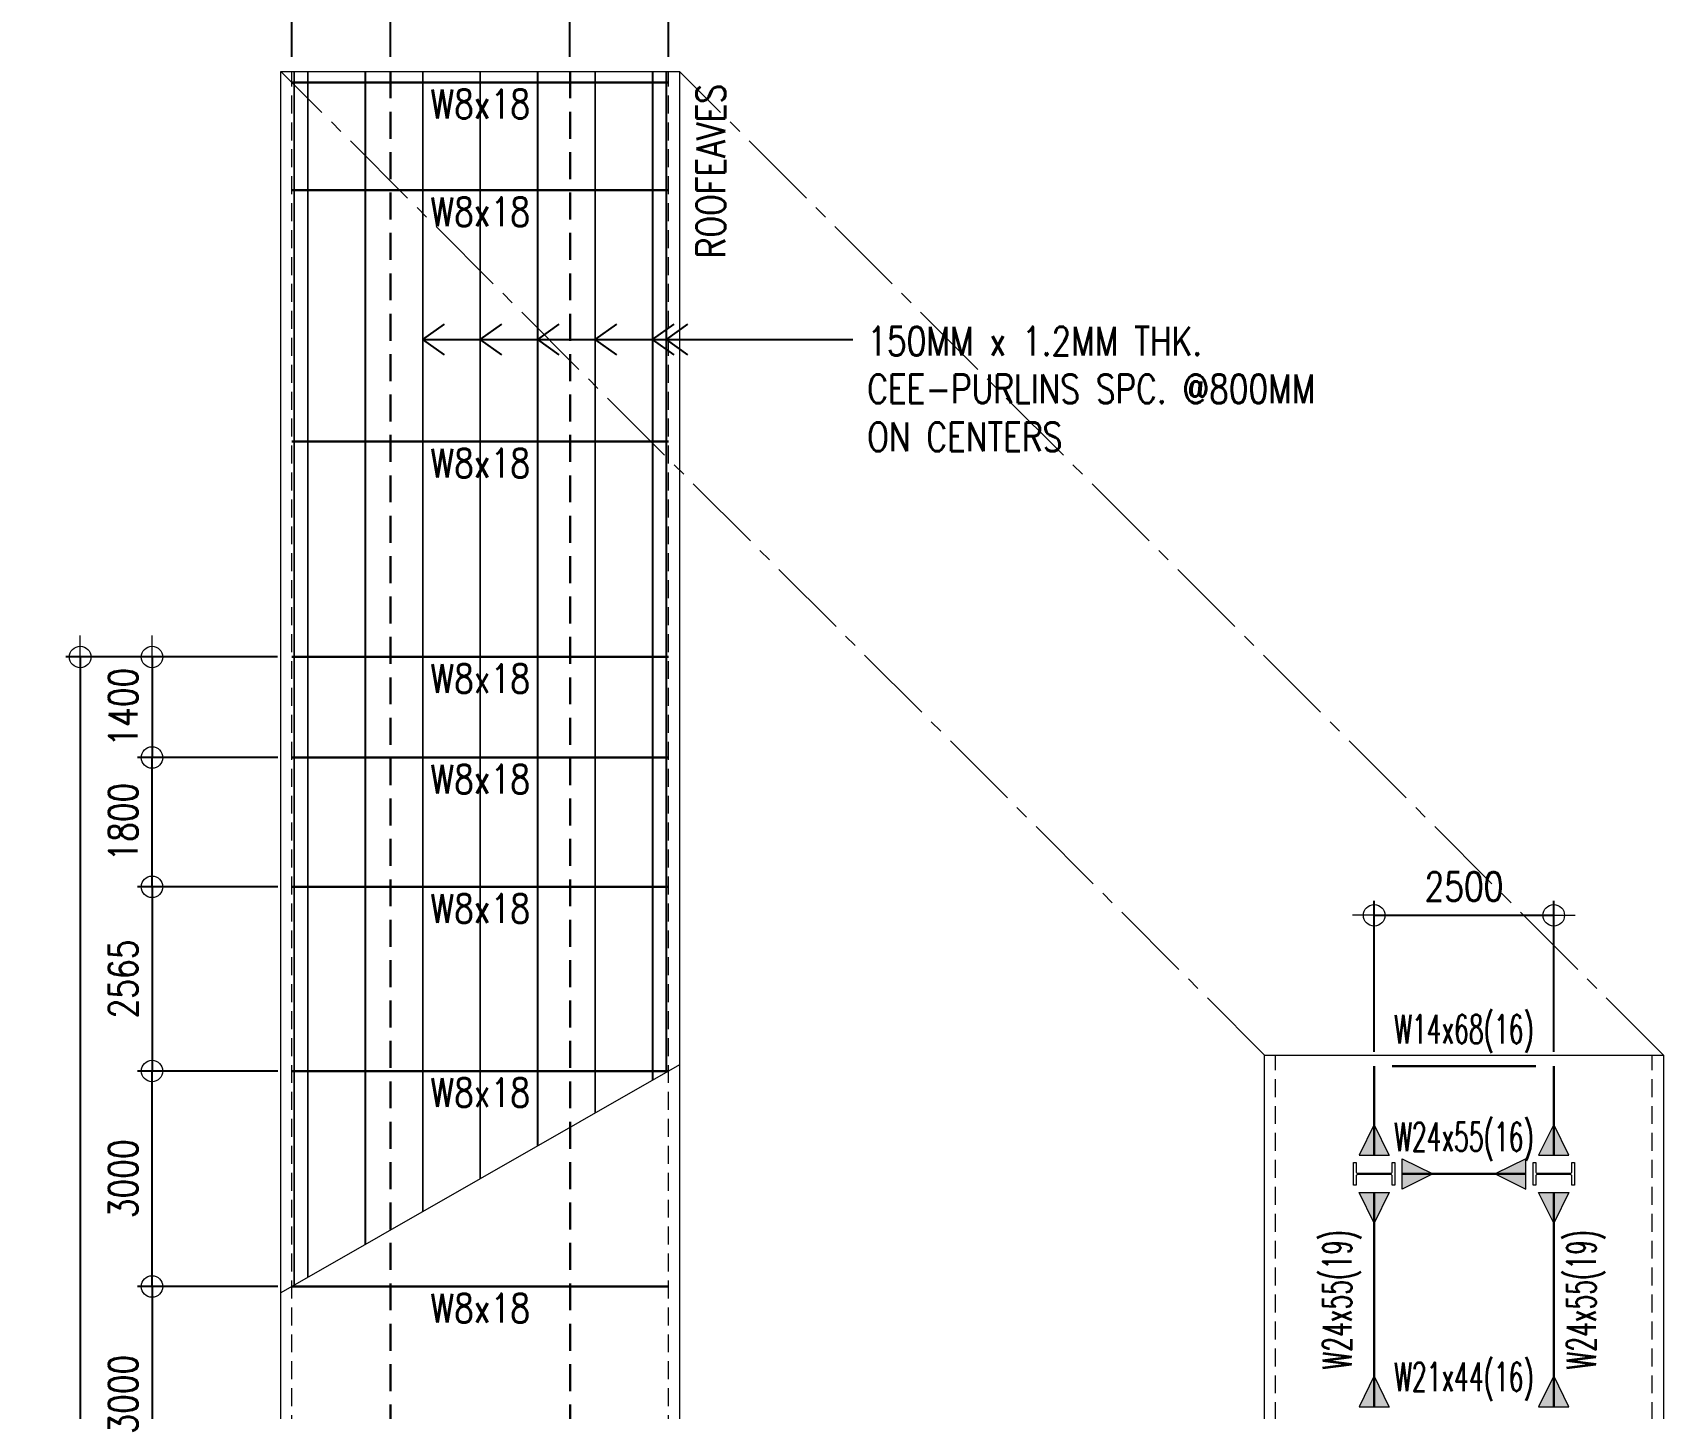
# Model space of a CAD drawing. Header units: millimetres. Extents: x 1120934 to 1315742, y -16030 to 119854.
# Drawn here: x 1152964 to 1175668, y 81211 to 100366 of the extents above; entities that cross this region are included whole.
import ezdxf

# ---------------------------------------------------------------- set-up
doc = ezdxf.new("R2010")
doc.units = ezdxf.units.MM
doc.header["$MEASUREMENT"] = 0
doc.linetypes.add('CENTER2', pattern=[1.125, 0.75, -0.125, 0.125, -0.125])
doc.linetypes.add('HIDDEN', pattern=[0.375, 0.25, -0.125])
doc.layers.get('0').update_dxf_attribs({"lineweight": 0})
for name, color, linetype, lineweight in [('HATCH', 8, 'Continuous', 5), ('PURLINS', 1, 'Continuous', 20), ('ROOF LN', 1, 'HIDDEN', 5), ('S-ANNO-DIMS', 252, 'Continuous', 5), ('S-BEAM', 5, 'Continuous', 30), ('S-BEAM-IDEN', 2, 'Continuous', 9), ('S-COLS', 2, 'Continuous', 20), ('S-CONN', 1, 'Continuous', 9), ('S_GRID LINES', 252, 'Continuous', 5)]:
    doc.layers.add(name, color=color, linetype=linetype, lineweight=lineweight)
doc.styles.add('1', font='simplex.shx', dxfattribs={"width": 0.85, "height": 300})
doc.styles.add('SIMPLEX', font='SIMPLEX.shx', dxfattribs={"width": 0.8, "height": 400})
doc.dimstyles.new('DIM_200', dxfattribs={"dimtxt": 400, "dimasz": 2, "dimexe": 200, "dimexo": 200, "dimgap": 200, "dimtad": 1, "dimdec": 0, "dimrnd": 1, "dimzin": 1, "dimdsep": 46, "dimtxsty": 'SIMPLEX', "dimblk1": 'ESCADIM_ARW', "dimblk2": 'ESCADIM_ARW', "dimsah": 1, "dimcen": 50, "dimclrd": 251, "dimclre": 251, "dimclrt": 52, "dimazin": 0, "dimtfac": 1, "dimtdec": 0, "dimtofl": 0, "dimtmove": 0, "dimatfit": 3, "dimldrblk": 'ESCADIM_ARW', "dimfxl": 1, "dimtolj": 1, "dimtzin": 0, "dimarcsym": 0})
doc.dimstyles.new('ESCA', dxfattribs={"dimtxt": 300, "dimasz": 1, "dimexe": 100, "dimexo": 100, "dimgap": 100, "dimtad": 1, "dimdec": 0, "dimrnd": 1, "dimdsep": 46, "dimtxsty": '1', "dimblk1": 'ESCADIM_ARW', "dimblk2": 'ESCADIM_ARW', "dimsah": 1, "dimcen": 50, "dimclrd": 256, "dimclre": 256, "dimclrt": 52, "dimadec": 0, "dimazin": 0, "dimtfac": 1, "dimtdec": 0, "dimtofl": 0, "dimtmove": 0, "dimatfit": 3, "dimldrblk": 'ESCADIM_ARW', "dimfxl": 1, "dimtolj": 1, "dimtzin": 0, "dimarcsym": 0})

# ---------------------------------------------------------------- blocks, each defined once
blk = doc.blocks.new('ESCADIM_ARW')
at = {"color": 7}
blk.add_line((-150, 0), (150, 0), dxfattribs=at)
blk.add_circle((0, 0), 75, dxfattribs=at)
blk = doc.blocks.new('*D30')
at = {"color": 251, "lineweight": -2, "ltscale": 0.5, "transparency": 16777216}
for p, q in [((1171642, 86176), (1171642, 88276)), ((1174142, 86176), (1174142, 88276)), ((1171644, 88076), (1174140, 88076))]:
    blk.add_line(p, q, dxfattribs=at)
at = {"layer": 'Defpoints', "color": 0, "ltscale": 0.5, "transparency": 16777216}
for p in [(1174142, 88076), (1171642, 85976, 0), (1174142, 85976, 0)]:
    blk.add_point(p, dxfattribs=at)
at = {"color": 251, "lineweight": -2, "ltscale": 0.5, "transparency": 16777216, "xscale": 2, "yscale": 2, "zscale": 2, "rotation": 180}
blk.add_blockref('ESCADIM_ARW', (1171642, 88076), dxfattribs=at)
at = {"color": 251, "lineweight": -2, "ltscale": 0.5, "transparency": 16777216, "xscale": 2, "yscale": 2, "zscale": 2}
blk.add_blockref('ESCADIM_ARW', (1174142, 88076), dxfattribs=at)
at = {"color": 52, "ltscale": 0.5, "transparency": 16777216, "insert": (1172892, 88476), "char_height": 400, "attachment_point": 5, "style": 'SIMPLEX'}
blk.add_mtext('\\A1;2500', dxfattribs=at)
blk = doc.blocks.new('*D51')
at = {"layer": 'Defpoints', "color": 0, "ltscale": 0.05, "transparency": 16777216}
for p in [(1156577, 82908, 0), (1154627, 79908), (1156577, 79908, 0)]:
    blk.add_point(p, dxfattribs=at)
at = {"layer": 'S-ANNO-DIMS', "color": 251, "lineweight": -2, "ltscale": 0.05, "transparency": 16777216}
for p, q in [((1156377, 82908), (1154427, 82908)), ((1154627, 82906), (1154627, 79910)), ((1156377, 79908), (1154427, 79908))]:
    blk.add_line(p, q, dxfattribs=at)
at = {"layer": 'S-ANNO-DIMS', "color": 251, "lineweight": -2, "ltscale": 0.05, "transparency": 16777216, "xscale": 2, "yscale": 2, "zscale": 2}
for p, rotation in [((1154627, 82908), 90), ((1154627, 79908), 270)]:
    blk.add_blockref('ESCADIM_ARW', p, dxfattribs=dict(at, rotation=rotation))
at = {"layer": 'S-ANNO-DIMS', "color": 52, "ltscale": 0.05, "transparency": 16777216, "insert": (1154227, 81408), "char_height": 400, "attachment_point": 5, "rotation": 90, "style": 'SIMPLEX'}
blk.add_mtext('\\A1;3000', dxfattribs=at)
blk = doc.blocks.new('*D53')
at = {"layer": 'Defpoints', "color": 0, "ltscale": 0.05, "transparency": 16777216}
for p in [(1154627, 90273), (1156577, 90273, 0), (1156577, 88473, 0)]:
    blk.add_point(p, dxfattribs=at)
at = {"layer": 'S-ANNO-DIMS', "color": 251, "lineweight": -2, "ltscale": 0.05, "transparency": 16777216}
for p, q in [((1156377, 90273), (1154427, 90273)), ((1154627, 88475), (1154627, 90271)), ((1156377, 88473), (1154427, 88473))]:
    blk.add_line(p, q, dxfattribs=at)
at = {"layer": 'S-ANNO-DIMS', "color": 251, "lineweight": -2, "ltscale": 0.05, "transparency": 16777216, "xscale": 2, "yscale": 2, "zscale": 2}
for p, rotation in [((1154627, 90273), 90), ((1154627, 88473), 270)]:
    blk.add_blockref('ESCADIM_ARW', p, dxfattribs=dict(at, rotation=rotation))
at = {"layer": 'S-ANNO-DIMS', "color": 52, "ltscale": 0.05, "transparency": 16777216, "insert": (1154227, 89373), "char_height": 400, "attachment_point": 5, "rotation": 90, "style": 'SIMPLEX'}
blk.add_mtext('\\A1;1800', dxfattribs=at)
blk = doc.blocks.new('*D54')
at = {"layer": 'Defpoints', "color": 0, "ltscale": 0.05, "transparency": 16777216}
for p in [(1154627, 85908), (1156577, 85908, 0), (1156577, 82908, 0)]:
    blk.add_point(p, dxfattribs=at)
at = {"layer": 'S-ANNO-DIMS', "color": 251, "lineweight": -2, "ltscale": 0.05, "transparency": 16777216}
for p, q in [((1156377, 85908), (1154427, 85908)), ((1154627, 82910), (1154627, 85906)), ((1156377, 82908), (1154427, 82908))]:
    blk.add_line(p, q, dxfattribs=at)
at = {"layer": 'S-ANNO-DIMS', "color": 251, "lineweight": -2, "ltscale": 0.05, "transparency": 16777216, "xscale": 2, "yscale": 2, "zscale": 2}
for p, rotation in [((1154627, 85908), 90), ((1154627, 82908), 270)]:
    blk.add_blockref('ESCADIM_ARW', p, dxfattribs=dict(at, rotation=rotation))
at = {"layer": 'S-ANNO-DIMS', "color": 52, "ltscale": 0.05, "transparency": 16777216, "insert": (1154227, 84408), "char_height": 400, "attachment_point": 5, "rotation": 90, "style": 'SIMPLEX'}
blk.add_mtext('\\A1;3000', dxfattribs=at)
blk = doc.blocks.new('*D55')
at = {"layer": 'Defpoints', "color": 0, "ltscale": 0.05, "transparency": 16777216}
for p in [(1156577, 88473, 0), (1154627, 85908), (1156577, 85908, 0)]:
    blk.add_point(p, dxfattribs=at)
at = {"layer": 'S-ANNO-DIMS', "color": 251, "lineweight": -2, "ltscale": 0.05, "transparency": 16777216}
for p, q in [((1156377, 88473), (1154427, 88473)), ((1154627, 88471), (1154627, 85910)), ((1156377, 85908), (1154427, 85908))]:
    blk.add_line(p, q, dxfattribs=at)
at = {"layer": 'S-ANNO-DIMS', "color": 251, "lineweight": -2, "ltscale": 0.05, "transparency": 16777216, "xscale": 2, "yscale": 2, "zscale": 2}
for p, rotation in [((1154627, 88473), 90), ((1154627, 85908), 270)]:
    blk.add_blockref('ESCADIM_ARW', p, dxfattribs=dict(at, rotation=rotation))
at = {"layer": 'S-ANNO-DIMS', "color": 52, "ltscale": 0.05, "transparency": 16777216, "insert": (1154227, 87190), "char_height": 400, "attachment_point": 5, "rotation": 90, "style": 'SIMPLEX'}
blk.add_mtext('\\A1;2565', dxfattribs=at)
blk = doc.blocks.new('*D56')
at = {"layer": 'Defpoints', "color": 0, "ltscale": 0.05, "transparency": 16777216}
for p in [(1156574, 91673, 0), (1154627, 90273), (1156577, 90273, 0)]:
    blk.add_point(p, dxfattribs=at)
at = {"layer": 'S-ANNO-DIMS', "color": 251, "lineweight": -2, "ltscale": 0.05, "transparency": 16777216}
for p, q in [((1156374, 91673), (1154427, 91673)), ((1154627, 91671), (1154627, 90275)), ((1156377, 90273), (1154427, 90273))]:
    blk.add_line(p, q, dxfattribs=at)
at = {"layer": 'S-ANNO-DIMS', "color": 251, "lineweight": -2, "ltscale": 0.05, "transparency": 16777216, "xscale": 2, "yscale": 2, "zscale": 2}
for p, rotation in [((1154627, 91673), 90), ((1154627, 90273), 270)]:
    blk.add_blockref('ESCADIM_ARW', p, dxfattribs=dict(at, rotation=rotation))
at = {"layer": 'S-ANNO-DIMS', "color": 52, "ltscale": 0.05, "transparency": 16777216, "insert": (1154227, 90973), "char_height": 400, "attachment_point": 5, "rotation": 90, "style": 'SIMPLEX'}
blk.add_mtext('\\A1;1400', dxfattribs=at)
blk = doc.blocks.new('*D57')
at = {"layer": 'Defpoints', "color": 0, "ltscale": 0.05, "transparency": 16777216}
for p in [(1156574, 91673, 0), (1153627, 68272), (1156577, 68272, 0)]:
    blk.add_point(p, dxfattribs=at)
at = {"layer": 'S-ANNO-DIMS', "color": 251, "lineweight": -2, "ltscale": 0.05, "transparency": 16777216}
for p, q in [((1156374, 91673), (1153427, 91673)), ((1153627, 91671), (1153627, 68274)), ((1156377, 68272), (1153427, 68272))]:
    blk.add_line(p, q, dxfattribs=at)
at = {"layer": 'S-ANNO-DIMS', "color": 251, "lineweight": -2, "ltscale": 0.05, "transparency": 16777216, "xscale": 2, "yscale": 2, "zscale": 2}
for p, rotation in [((1153627, 91673), 90), ((1153627, 68272), 270)]:
    blk.add_blockref('ESCADIM_ARW', p, dxfattribs=dict(at, rotation=rotation))
at = {"layer": 'S-ANNO-DIMS', "color": 52, "ltscale": 0.05, "transparency": 16777216, "insert": (1153227, 79973), "char_height": 400, "attachment_point": 5, "rotation": 90, "style": 'SIMPLEX'}
blk.add_mtext('\\A1;23400', dxfattribs=at)
blk = doc.blocks.new('*D58')
at = {"color": 251, "lineweight": -2, "ltscale": 0.5, "transparency": 16777216}
for p, q in [((1157946, 100027), (1157946, 101827)), ((1160446, 100027), (1160446, 101827)), ((1157948, 101627), (1160444, 101627))]:
    blk.add_line(p, q, dxfattribs=at)
at = {"layer": 'Defpoints', "color": 0, "ltscale": 0.5, "transparency": 16777216}
for p in [(1160446, 101627), (1157946, 99827), (1160446, 99827)]:
    blk.add_point(p, dxfattribs=at)
at = {"color": 251, "lineweight": -2, "ltscale": 0.5, "transparency": 16777216, "xscale": 2, "yscale": 2, "zscale": 2, "rotation": 180}
blk.add_blockref('ESCADIM_ARW', (1157946, 101627), dxfattribs=at)
at = {"color": 251, "lineweight": -2, "ltscale": 0.5, "transparency": 16777216, "xscale": 2, "yscale": 2, "zscale": 2}
blk.add_blockref('ESCADIM_ARW', (1160446, 101627), dxfattribs=at)
at = {"color": 52, "ltscale": 0.5, "transparency": 16777216, "insert": (1159196, 102027), "char_height": 400, "attachment_point": 5, "style": 'SIMPLEX'}
blk.add_mtext('\\A1;2500', dxfattribs=at)
blk = doc.blocks.new('*D59')
at = {"color": 251, "lineweight": -2, "ltscale": 0.5, "transparency": 16777216}
for p, q in [((1160446, 100027), (1160446, 101827)), ((1161819, 100027), (1161819, 101827)), ((1161817, 101627), (1160448, 101627))]:
    blk.add_line(p, q, dxfattribs=at)
at = {"layer": 'Defpoints', "color": 0, "ltscale": 0.5, "transparency": 16777216}
for p in [(1160446, 101627), (1160446, 99827), (1161819, 99827)]:
    blk.add_point(p, dxfattribs=at)
at = {"color": 251, "lineweight": -2, "ltscale": 0.5, "transparency": 16777216, "xscale": 2, "yscale": 2, "zscale": 2, "rotation": 180}
blk.add_blockref('ESCADIM_ARW', (1160446, 101627), dxfattribs=at)
at = {"color": 251, "lineweight": -2, "ltscale": 0.5, "transparency": 16777216, "xscale": 2, "yscale": 2, "zscale": 2}
blk.add_blockref('ESCADIM_ARW', (1161819, 101627), dxfattribs=at)
at = {"color": 52, "ltscale": 0.5, "transparency": 16777216, "insert": (1161133, 102027), "char_height": 400, "attachment_point": 5, "style": 'SIMPLEX'}
blk.add_mtext('\\A1;1372', dxfattribs=at)
blk = doc.blocks.new('*D60')
at = {"color": 251, "lineweight": -2, "ltscale": 0.5, "transparency": 16777216}
for p, q in [((1156574, 100027), (1156574, 101827)), ((1157946, 100027), (1157946, 101827)), ((1156576, 101627), (1157944, 101627))]:
    blk.add_line(p, q, dxfattribs=at)
at = {"layer": 'Defpoints', "color": 0, "ltscale": 0.5, "transparency": 16777216}
for p in [(1157946, 101627), (1156574, 99827), (1157946, 99827)]:
    blk.add_point(p, dxfattribs=at)
at = {"color": 251, "lineweight": -2, "ltscale": 0.5, "transparency": 16777216, "xscale": 2, "yscale": 2, "zscale": 2, "rotation": 180}
blk.add_blockref('ESCADIM_ARW', (1156574, 101627), dxfattribs=at)
at = {"color": 251, "lineweight": -2, "ltscale": 0.5, "transparency": 16777216, "xscale": 2, "yscale": 2, "zscale": 2}
blk.add_blockref('ESCADIM_ARW', (1157946, 101627), dxfattribs=at)
at = {"color": 52, "ltscale": 0.5, "transparency": 16777216, "insert": (1157260, 102027), "char_height": 400, "attachment_point": 5, "style": 'SIMPLEX'}
blk.add_mtext('\\A1;1372', dxfattribs=at)
blk = doc.blocks.new('*D61')
at = {"color": 251, "lineweight": -2, "ltscale": 0.5, "transparency": 16777216}
for p, q in [((1156574, 100027), (1156574, 102827)), ((1156576, 102627), (1161817, 102627)), ((1161819, 100027), (1161819, 102827))]:
    blk.add_line(p, q, dxfattribs=at)
at = {"layer": 'Defpoints', "color": 0, "ltscale": 0.5, "transparency": 16777216}
for p in [(1161819, 102627), (1156574, 99827), (1161819, 99827)]:
    blk.add_point(p, dxfattribs=at)
at = {"color": 251, "lineweight": -2, "ltscale": 0.5, "transparency": 16777216, "xscale": 2, "yscale": 2, "zscale": 2, "rotation": 180}
blk.add_blockref('ESCADIM_ARW', (1156574, 102627), dxfattribs=at)
at = {"color": 251, "lineweight": -2, "ltscale": 0.5, "transparency": 16777216, "xscale": 2, "yscale": 2, "zscale": 2}
blk.add_blockref('ESCADIM_ARW', (1161819, 102627), dxfattribs=at)
at = {"color": 52, "ltscale": 0.5, "transparency": 16777216, "insert": (1159196, 103027), "char_height": 400, "attachment_point": 5, "style": 'SIMPLEX'}
blk.add_mtext('\\A1;5244', dxfattribs=at)

msp = doc.modelspace()

# ---------------------------------------------------------------- hatches: boundary and pattern name
at = {"layer": 'S-CONN'}
for points in [[(1171431.35515, 84734.7699), (1171642.2624, 85163.78621), (1171852.08918, 84734.7699)], [(1173931.35515, 84734.7699), (1174142.2624, 85163.78621), (1174352.08918, 84734.7699)], [(1172030.8064, 84265.11265), (1172459.82271, 84476.0199), (1172030.8064, 84685.84668)], [(1173753.7184, 84265.11265), (1173324.70209, 84476.0199), (1173753.7184, 84685.84668)], [(1171431.35515, 84217.2699), (1171642.2624, 83788.25359), (1171852.08918, 84217.2699)], [(1173931.35515, 84217.2699), (1174142.2624, 83788.25359), (1174352.08918, 84217.2699)], [(1171431.35515, 81234.7699), (1171642.2624, 81663.78621), (1171852.08918, 81234.7699)], [(1173931.35515, 81234.7699), (1174142.2624, 81663.78621), (1174352.08918, 81234.7699)]]:
    msp.add_hatch(color=256, dxfattribs=at).paths.add_polyline_path(points)

# ---------------------------------------------------------------- linework, layer by layer
at = {"layer": 'HATCH', "ltscale": 0.05}
msp.add_line((1161972.53081, 85995.8352, 0), (1156420.46286, 82819.62164, 0), dxfattribs=at)
at = {"layer": 'PURLINS', "linetype": 'Continuous', "ltscale": 50, "const_width": 25}
for points in [[(1156605.67995, 82925.58018), (1156605.67995, 99826.79741)], [(1156796.6244, 83034.81522), (1156796.6244, 99826.79741)], [(1157596.49684, 83492.4043), (1157596.49684, 99826.79741)], [(1158396.58434, 83950.11641), (1158396.58434, 99826.79741)], [(1159196.49684, 84407.72842), (1159196.49684, 99826.79741)], [(1159996.40934, 84865.34042), (1159996.40934, 99826.79741)], [(1160796.49684, 85323.05253), (1160796.49684, 99826.79741)], [(1161596.36927, 85780.64162), (1161596.36927, 99826.79741)], [(1161787.31373, 85889.87666), (1161787.31373, 99826.79741)]]:
    msp.add_lwpolyline(points, dxfattribs=at)
at = {"layer": 'ROOF LN', "color": 254, "linetype": 'HIDDEN', "ltscale": 1000}
for p, q in [((1156574.47481, 68116.47842, 0), (1156574.47481, 99826.79741, 0)), ((1161818.51887, 68116.47842, 0), (1161818.51887, 99826.79741, 0)), ((1170270.24037, 54420.71285, 0), (1170270.24037, 86130.03185, 0)), ((1175514.28443, 54420.71285, 0), (1175514.28443, 86130.03185, 0))]:
    msp.add_line(p, q, dxfattribs=at)
at = {"layer": 'ROOF LN', "linetype": 'Continuous'}
for points in [[(1156420.46286, 99826.79741), (1161972.53081, 99826.79741), (1161972.53081, 68116.47842), (1156420.46286, 68116.47842), (1156420.46286, 99826.79741)], [(1170116.22843, 86130.03185), (1175668.29638, 86130.03185), (1175668.29638, 54420.71285), (1170116.22843, 54420.71285), (1170116.22843, 86130.03185)]]:
    msp.add_lwpolyline(points, dxfattribs=at)
at = {"layer": 'S-BEAM'}
for p, q in [((1156574.47481, 99672.78547, 0), (1161818.51887, 99672.78547, 0)), ((1161818.51887, 98172.78547, 0), (1156574.47481, 98172.78547, 0)), ((1161818.51887, 94672.78547, 0), (1156574.47481, 94672.78547, 0)), ((1161818.51887, 91672.78547, 0), (1156574.47481, 91672.78547, 0)), ((1161818.51887, 90272.78547, 0), (1156574.47481, 90272.78547, 0)), ((1161818.51887, 88472.78547, 0.00001), (1156574.47481, 88472.78547, 0)), ((1161818.51887, 85907.72842, 0), (1156574.47481, 85907.72842, 0)), ((1171642.2624, 84734.7699, -0.00001), (1171642.2624, 85976.0199, -0.00001)), ((1171892.2624, 85976.0199, 0), (1173892.2624, 85976.0199, 0)), ((1174142.2624, 84734.7699, -0.00001), (1174142.2624, 85976.0199, -0.00001)), ((1173753.7184, 84476.0199, 0), (1172030.8064, 84476.0199, 0)), ((1171642.2624, 84217.2699, -0.00001), (1171642.2624, 81234.7699, -0.00001)), ((1174142.2624, 84217.2699, -0.00001), (1174142.2624, 81234.7699, -0.00001)), ((1161818.51887, 82907.72842, 0), (1156574.47481, 82907.72842, 0))]:
    msp.add_line(p, q, dxfattribs=at)
at = {"layer": 'S-BEAM', "color": 3, "linetype": 'HIDDEN', "ltscale": 1500}
for p, q in [((1157946.49684, 99826.79741, 0), (1157946.49684, 68166.47842, 0)), ((1160446.49684, 99826.79741, 0), (1160446.49684, 68166.47842, 0))]:
    msp.add_line(p, q, dxfattribs=at)
at = {"layer": 'S-COLS', "color": 7, "ltscale": 0.05, "elevation": 0}
for points in [[(1171353.7184, 84476.0199), (1171353.7184, 84634.7699), (1171391.3104, 84634.7699), (1171391.3104, 84506.1189, 0.4142135624), (1171410.8684, 84486.5609), (1171873.6564, 84486.5609, 0.4142135624), (1171893.2144, 84506.1189), (1171893.2144, 84634.7699), (1171930.8064, 84634.7699), (1171930.8064, 84317.2699), (1171893.2144, 84317.2699), (1171893.2144, 84445.9209, 0.4142135624), (1171873.6564, 84465.4789), (1171410.8684, 84465.4789, 0.4142135624), (1171391.3104, 84445.9209), (1171391.3104, 84317.2699), (1171353.7184, 84317.2699), (1171353.7184, 84476.0199)], [(1173853.7184, 84476.0199), (1173853.7184, 84634.7699), (1173891.3104, 84634.7699), (1173891.3104, 84506.1189, 0.4142135624), (1173910.8684, 84486.5609), (1174373.6564, 84486.5609, 0.4142135624), (1174393.2144, 84506.1189), (1174393.2144, 84634.7699), (1174430.8064, 84634.7699), (1174430.8064, 84317.2699), (1174393.2144, 84317.2699), (1174393.2144, 84445.9209, 0.4142135624), (1174373.6564, 84465.4789), (1173910.8684, 84465.4789, 0.4142135624), (1173891.3104, 84445.9209), (1173891.3104, 84317.2699), (1173853.7184, 84317.2699), (1173853.7184, 84476.0199)]]:
    msp.add_lwpolyline(points, format="xyb", dxfattribs=at)
at = {"layer": 'S-CONN', "color": 1}
for points, elevation in [([(1171852.08918, 84734.7699), (1171642.2624, 85163.78621), (1171431.35515, 84734.7699), (1171853.16966, 84734.7699)], -0.00001), ([(1174352.08918, 84734.7699), (1174142.2624, 85163.78621), (1173931.35515, 84734.7699), (1174353.16966, 84734.7699)], -0.00001), ([(1172030.8064, 84685.84668), (1172459.82271, 84476.0199), (1172030.8064, 84265.11265), (1172030.8064, 84686.92716)], 0), ([(1173753.7184, 84685.84668), (1173324.70209, 84476.0199), (1173753.7184, 84265.11265), (1173753.7184, 84686.92716)], 0), ([(1171852.08918, 84217.2699), (1171642.2624, 83788.25359), (1171431.35515, 84217.2699), (1171853.16966, 84217.2699)], -0.00001), ([(1174352.08918, 84217.2699), (1174142.2624, 83788.25359), (1173931.35515, 84217.2699), (1174353.16966, 84217.2699)], -0.00001), ([(1171852.08918, 81234.7699), (1171642.2624, 81663.78621), (1171431.35515, 81234.7699), (1171853.16966, 81234.7699)], -0.00001), ([(1174352.08918, 81234.7699), (1174142.2624, 81663.78621), (1173931.35515, 81234.7699), (1174353.16966, 81234.7699)], -0.00001)]:
    msp.add_lwpolyline(points, dxfattribs=dict(at, elevation=elevation))
at = {"layer": 'S_GRID LINES', "linetype": 'CENTER2', "ltscale": 1500}
for p, q in [((1170116.22843, 86130.03185), (1156420.46286, 99826.79741)), ((1175668.29638, 86130.03185), (1161972.53081, 99826.79741))]:
    msp.add_line(p, q, dxfattribs=at)

# ---------------------------------------------------------------- texts
at = {"layer": 'S-ANNO-DIMS', "color": 52, "char_height": 400, "attachment_point": 5, "style": 'SIMPLEX'}
for s, insert in [('\\A1;W8x18', (1159196.49684, 99372.78547, 0)), ('\\A1;W8x18', (1159196.49684, 97872.78547, 0)), ('\\A1;W8x18', (1159196.49684, 94372.78547, 0)), ('\\A1;W8x18', (1159196.49684, 91372.78547, 0)), ('\\A1;W8x18', (1159196.49684, 89972.78547, 0)), ('\\A1;W8x18', (1159196.49684, 88172.78547, 0.00001)), ('\\A1;{\\W0.6;W14x68(16)}', (1172892.2624, 86426.0199, 0)), ('\\A1;W8x18', (1159196.49684, 85607.72842, 0)), ('\\A1;{\\W0.6;W24x55(16)}', (1172892.2624, 84926.0199, 0)), ('\\A1;W8x18', (1159196.49684, 82607.72842, 0)), ('\\A1;{\\W0.6;W21x44(16)}', (1172892.2624, 81584.7699, 0))]:
    msp.add_mtext(s, dxfattribs=dict(at, insert=insert))
at = {"layer": 'S-ANNO-DIMS', "color": 52, "char_height": 400, "attachment_point": 5, "rotation": 90, "style": 'SIMPLEX'}
for s, insert in [('\\A1;ROOFEAVES', (1162407.26554, 98437.69791, 0.00001)), ('\\A1;{\\W0.6;W24x55(19)}', (1171192.2624, 82726.0199, 0)), ('\\A1;{\\W0.6;W24x55(19)}', (1174592.2624, 82726.0199, 0))]:
    msp.add_mtext(s, dxfattribs=dict(at, insert=insert))
at = {"layer": 'S-BEAM-IDEN', "insert": (1164584.81438, 95405.31856), "char_height": 400, "width": 11713.9721848, "attachment_point": 4, "style": '1'}
msp.add_mtext('\\pxql;{\\W0.8;150MM x 1.2MM THK.\\PCEE-PURLINS SPC. @800MM \\PON CENTERS}', dxfattribs=at)

# ---------------------------------------------------------------- dimensions: what is measured, and where the dimension line sits
at = {"ltscale": 0.5}
dim = msp.add_linear_dim(base=(1161818.51887, 102626.79741, 0), p1=(1156574.47481, 99826.79741, 0), p2=(1161818.51887, 99826.79741, 0), angle=0, dimstyle='DIM_200', dxfattribs=at)
dim.commit()
dim.dimension.update_dxf_attribs({"geometry": '*D61', "text_midpoint": (1159196.49684, 103026.79741, 0)})
for base, p1, p2, angle, picture, middle in [((1157946.49684, 101626.79741, 0), (1156574.47481, 99826.79741, 0), (1157946.49684, 99826.79741, 0), 0, '*D60', (1157260.48582, 101626.79741, 0)), ((1160446.49684, 101626.79741, 0), (1161818.51887, 99826.79741, 0), (1160446.49684, 99826.79741, 0), 180, '*D59', (1161132.50785, 101626.79741, 0))]:
    dim = msp.add_linear_dim(base=base, p1=p1, p2=p2, angle=angle, dimstyle='DIM_200', dxfattribs=at)
    dim.commit()
    dim.dimension.update_dxf_attribs({"geometry": picture, "text_midpoint": middle, "dimtype": 160})
for base, p1, p2, picture, middle in [((1160446.49684, 101626.79741, 0), (1157946.49684, 99826.79741, 0), (1160446.49684, 99826.79741, 0), '*D58', (1159196.49684, 102026.79741, 0)), ((1174142.2624, 88076.0199, 0), (1171642.2624, 85976.0199, 0), (1174142.2624, 85976.0199, 0), '*D30', (1172892.2624, 88476.0199, 0))]:
    dim = msp.add_linear_dim(base=base, p1=p1, p2=p2, dimstyle='DIM_200', dxfattribs=at)
    dim.commit()
    dim.dimension.update_dxf_attribs({"geometry": picture, "text_midpoint": middle})
at = {"layer": 'S-ANNO-DIMS', "ltscale": 0.05}
for base, p1, p2, angle, picture, middle in [((1153626.95396, 68272.49036, -0.00001), (1156574.47481, 91672.78547, 0), (1156576.95396, 68272.49036, 0), 270, '*D57', (1153226.95396, 79972.63792, -0.00001)), ((1154626.95396, 90272.78547, -0.00001), (1156576.95396, 88472.78547, 0), (1156576.95396, 90272.78547, 0), 90, '*D53', (1154226.95396, 89372.78547, -0.00001)), ((1154626.95396, 85907.72842, -0.00001), (1156576.95396, 88472.78547, 0), (1156576.95396, 85907.72842, 0), 270, '*D55', (1154226.95396, 87190.25694, -0.00001)), ((1154626.95396, 85907.72842, -0.00001), (1156576.95396, 82907.72842, 0), (1156576.95396, 85907.72842, 0), 90, '*D54', (1154226.95396, 84407.72842, -0.00001)), ((1154626.95396, 79907.72842, -0.00001), (1156576.95396, 82907.72842, 0), (1156576.95396, 79907.72842, 0), 270, '*D51', (1154226.95396, 81407.72842, -0.00001))]:
    dim = msp.add_linear_dim(base=base, p1=p1, p2=p2, angle=angle, dimstyle='DIM_200', dxfattribs=at)
    dim.commit()
    dim.dimension.update_dxf_attribs({"geometry": picture, "text_midpoint": middle})
dim = msp.add_linear_dim(base=(1154626.95396, 90272.78547, -0.00001), p1=(1156574.47481, 91672.78547, 0), p2=(1156576.95396, 90272.78547, 0), angle=270, dimstyle='DIM_200', dxfattribs=at)
dim.commit()
dim.dimension.update_dxf_attribs({"geometry": '*D56', "text_midpoint": (1154626.95396, 90972.78547, -0.00001), "dimtype": 160})

# ---------------------------------------------------------------- leaders
at = {"layer": 'S-ANNO-DIMS', "color": 4}
for points in [[(1158396.58434, 96093.21426), (1164382.4185, 96093.21426)], [(1159196.49684, 96093.21426), (1164382.4185, 96093.21426)], [(1159996.40934, 96093.21426), (1164382.4185, 96093.21426)], [(1160796.49684, 96093.21426), (1164382.4185, 96093.21426)], [(1161596.36927, 96093.21426), (1164382.4185, 96093.21426)], [(1161787.31373, 96093.21426), (1164382.4185, 96093.21426)]]:
    msp.add_leader(points, dimstyle='ESCA', override={"dimasz": 300, "dimtad": 0, "dimldrblk": 'Open90', "dimfxl": 0.0625}, dxfattribs=at)

doc.saveas('drawing.dxf')
